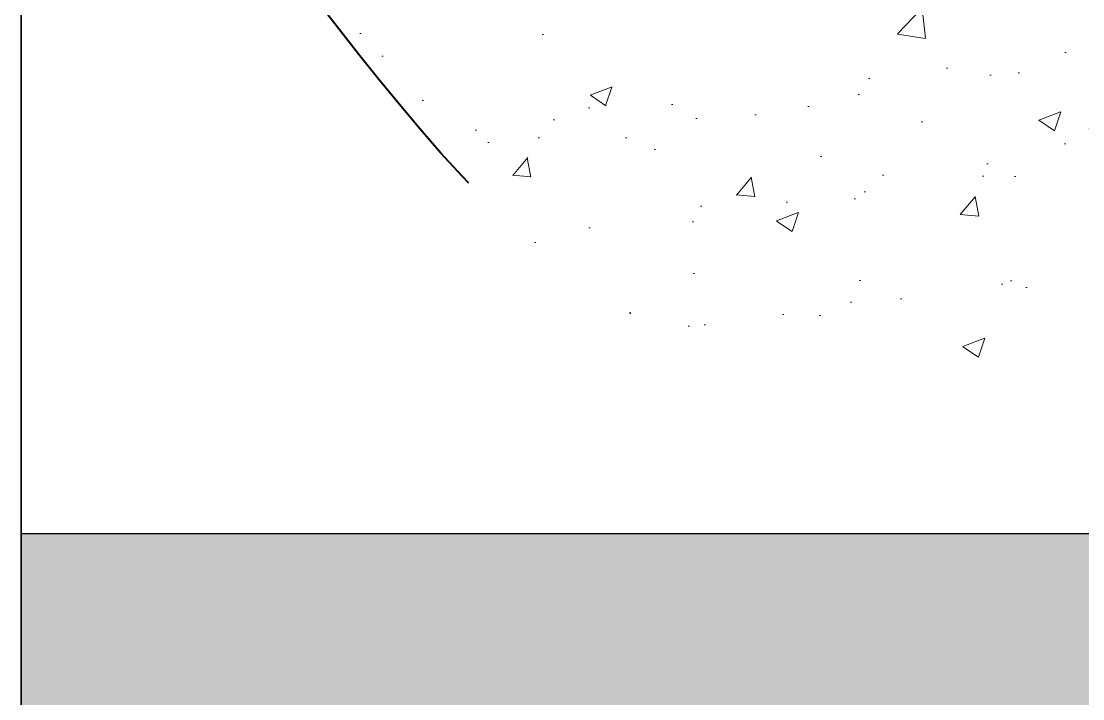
# Model space of a CAD drawing. Header units: millimetres. Extents: x 1251.1 to 1334.1, y 1577.6 to 1641.3.
# Drawn here: x 1271.7596 to 1271.9021, y 1598.0691 to 1598.16 of the extents above; entities that cross this region are included whole.
import ezdxf

# ---------------------------------------------------------------- set-up
doc = ezdxf.new("R2010")
doc.units = ezdxf.units.MM
doc.linetypes.add('ACAD_ISO02W100', pattern=[15, 12, -3])
doc.linetypes.add('TRATTOPUNTO', pattern=[1, 0.5, -0.25, 0, -0.25])
doc.layers.add('MURATURA', color=140, linetype='Continuous')
doc.layers.add('STACCIONATA', color=35, linetype='Continuous')
doc.layers.add('MURATURA sezioni - section wall', color=7, linetype='Continuous', lineweight=40)
doc.layers.add('TRATTEGGIO - hatch', color=252, linetype='Continuous', lineweight=20)

msp = doc.modelspace()

# ---------------------------------------------------------------- hatches: boundary and pattern name
at = {"layer": 'MURATURA', "linetype": 'ByBlock'}
h = msp.add_hatch(dxfattribs=at)
h.set_pattern_fill('AR-B816C', color=8, scale=0.05)
h.paths.add_polyline_path([(1271.75964, 1600.82184), (1272.05964, 1600.82184), (1272.05964, 1603.82184), (1271.75964, 1603.82184)])
h.paths.add_polyline_path([(1272.05964, 1600.52184), (1271.75964, 1600.52184), (1271.75964, 1599.52621), (1272.05964, 1599.52621)])
h.paths.add_polyline_path([(1272.05964, 1597.52184), (1272.05964, 1598.09126), (1271.75964, 1598.09126), (1271.75964, 1597.52184)])
h.paths.add_polyline_path([(1284.75964, 1597.52184), (1284.75964, 1598.09126), (1284.45964, 1598.09126), (1284.45964, 1597.52184)])
at = {"layer": 'MURATURA', "linetype": 'ACAD_ISO02W100'}
h = msp.add_hatch(dxfattribs=at)
h.set_pattern_fill('ANSI35', color=3, scale=0.005)
h.set_pattern_definition([(45, (-4.068284, 0), (-0.0224506403, 0.0224506403), []), (45, (-4.045833, 0), (-0.0224506403, 0.0224506403), [0.0396875, -0.0079375, 0, -0.0079375])])
h.paths.add_polyline_path([(1271.75964, 1597.52184), (1272.05964, 1597.52184), (1272.05964, 1598.09126), (1271.75964, 1598.09126)])
h.paths.add_polyline_path([(1284.75964, 1598.09126), (1284.45964, 1598.09126), (1284.45964, 1597.52184), (1284.75964, 1597.52184)])
at = {"layer": 'TRATTEGGIO - hatch'}
h = msp.add_hatch(dxfattribs=at)
h.set_pattern_fill('AR-CONC', color=256, scale=0.000164925, style=0)
h.set_pattern_definition([(50, (1271.195557, 1598.34945), (0.0300469, -0.00262876), [0.0031418, -0.0345601]), (355, (1271.195557, 1598.34945), (-0.0058124, 0.0315101), [0.0025135, -0.0276481]), (100.451, (1271.19806, 1598.34923), (0.0242346, 0.0288812), [0.0026701, -0.0293716]), (46.184, (1271.195557, 1598.35783), (0.0447078, -0.0069339), [0.0047127, -0.0518402]), (96.6356, (1271.199283, 1598.35725), (0.039154, 0.0408068), [0.0040052, -0.0440574]), (351.184, (1271.195557, 1598.35783), (0.039154, 0.0408067), [0.0037702, -0.0414722]), (21, (1271.199747, 1598.355734), (0.02500516, -0.0168662), [0.0031418, -0.0345601]), (326, (1271.199747, 1598.355734), (0.0101927, 0.0303773), [0.0025135, -0.0276481]), (71.4514, (1271.20183, 1598.35433), (0.0351978, 0.0135112), [0.0026701, -0.0293716]), (37.5, (1271.195557, 1598.34945), (0.00050939, 0.01394528), [0, -0.02731298, 0, -0.02806702, 0, -0.02775284]), (7.5, (1271.195557, 1598.34945), (0.01102027, 0.01652233), [0, -0.0160024, 0, -0.0266846, 0, -0.0105775]), (327.5, (1271.186216, 1598.34945), (0.02236234, -0.00094482), [0, -0.01047277, 0, -0.03267504, 0, -0.04335726]), (317.5, (1271.182027, 1598.34945), (0.02443028, 0.00419348), [0, -0.0136146, 0, -0.02169958, 0, -0.03078994])])
edge = h.paths.add_edge_path()
edge.add_line((1272.00519, 1598.16254), (1272.00519, 1598.09126))
edge.add_spline(control_points=[(1272.00519, 1598.09126), (1271.9902, 1598.10186), (1271.94394, 1598.13458), (1271.85313, 1598.09399), (1271.81395, 1598.14408), (1271.79951, 1598.16254)], knot_values=[0, 0, 0, 0, 64.664479, 199.615519, 278.3914, 278.3914, 278.3914, 278.3914], degree=3, periodic=0)
edge.add_line((1271.79951, 1598.16254), (1272.00519, 1598.16254))

# ---------------------------------------------------------------- linework, layer by layer
at = {"layer": 'MURATURA', "linetype": 'ByBlock'}
for p, q in [((1271.75964, 1604.12184), (1271.75964, 1597.22184)), ((1271.75964, 1597.52184), (1271.75964, 1600.52184)), ((1272.05964, 1598.09126), (1271.75964, 1598.09126)), ((1272.05964, 1598.09126), (1271.75964, 1598.09126))]:
    msp.add_line(p, q, dxfattribs=at)
at = {"layer": 'MURATURA sezioni - section wall', "linetype": 'TRATTOPUNTO', "ltscale": 0.02}
msp.add_spline([(1272.00519, 1598.09126), (1271.95825, 1598.11657), (1271.84698, 1598.11819), (1271.79951, 1598.16254)], degree=3, dxfattribs=at)
at = {"layer": 'STACCIONATA'}
msp.add_line((1271.75964, 1599.99366), (1271.75964, 1597.34413), dxfattribs=at)

doc.saveas('drawing.dxf')
